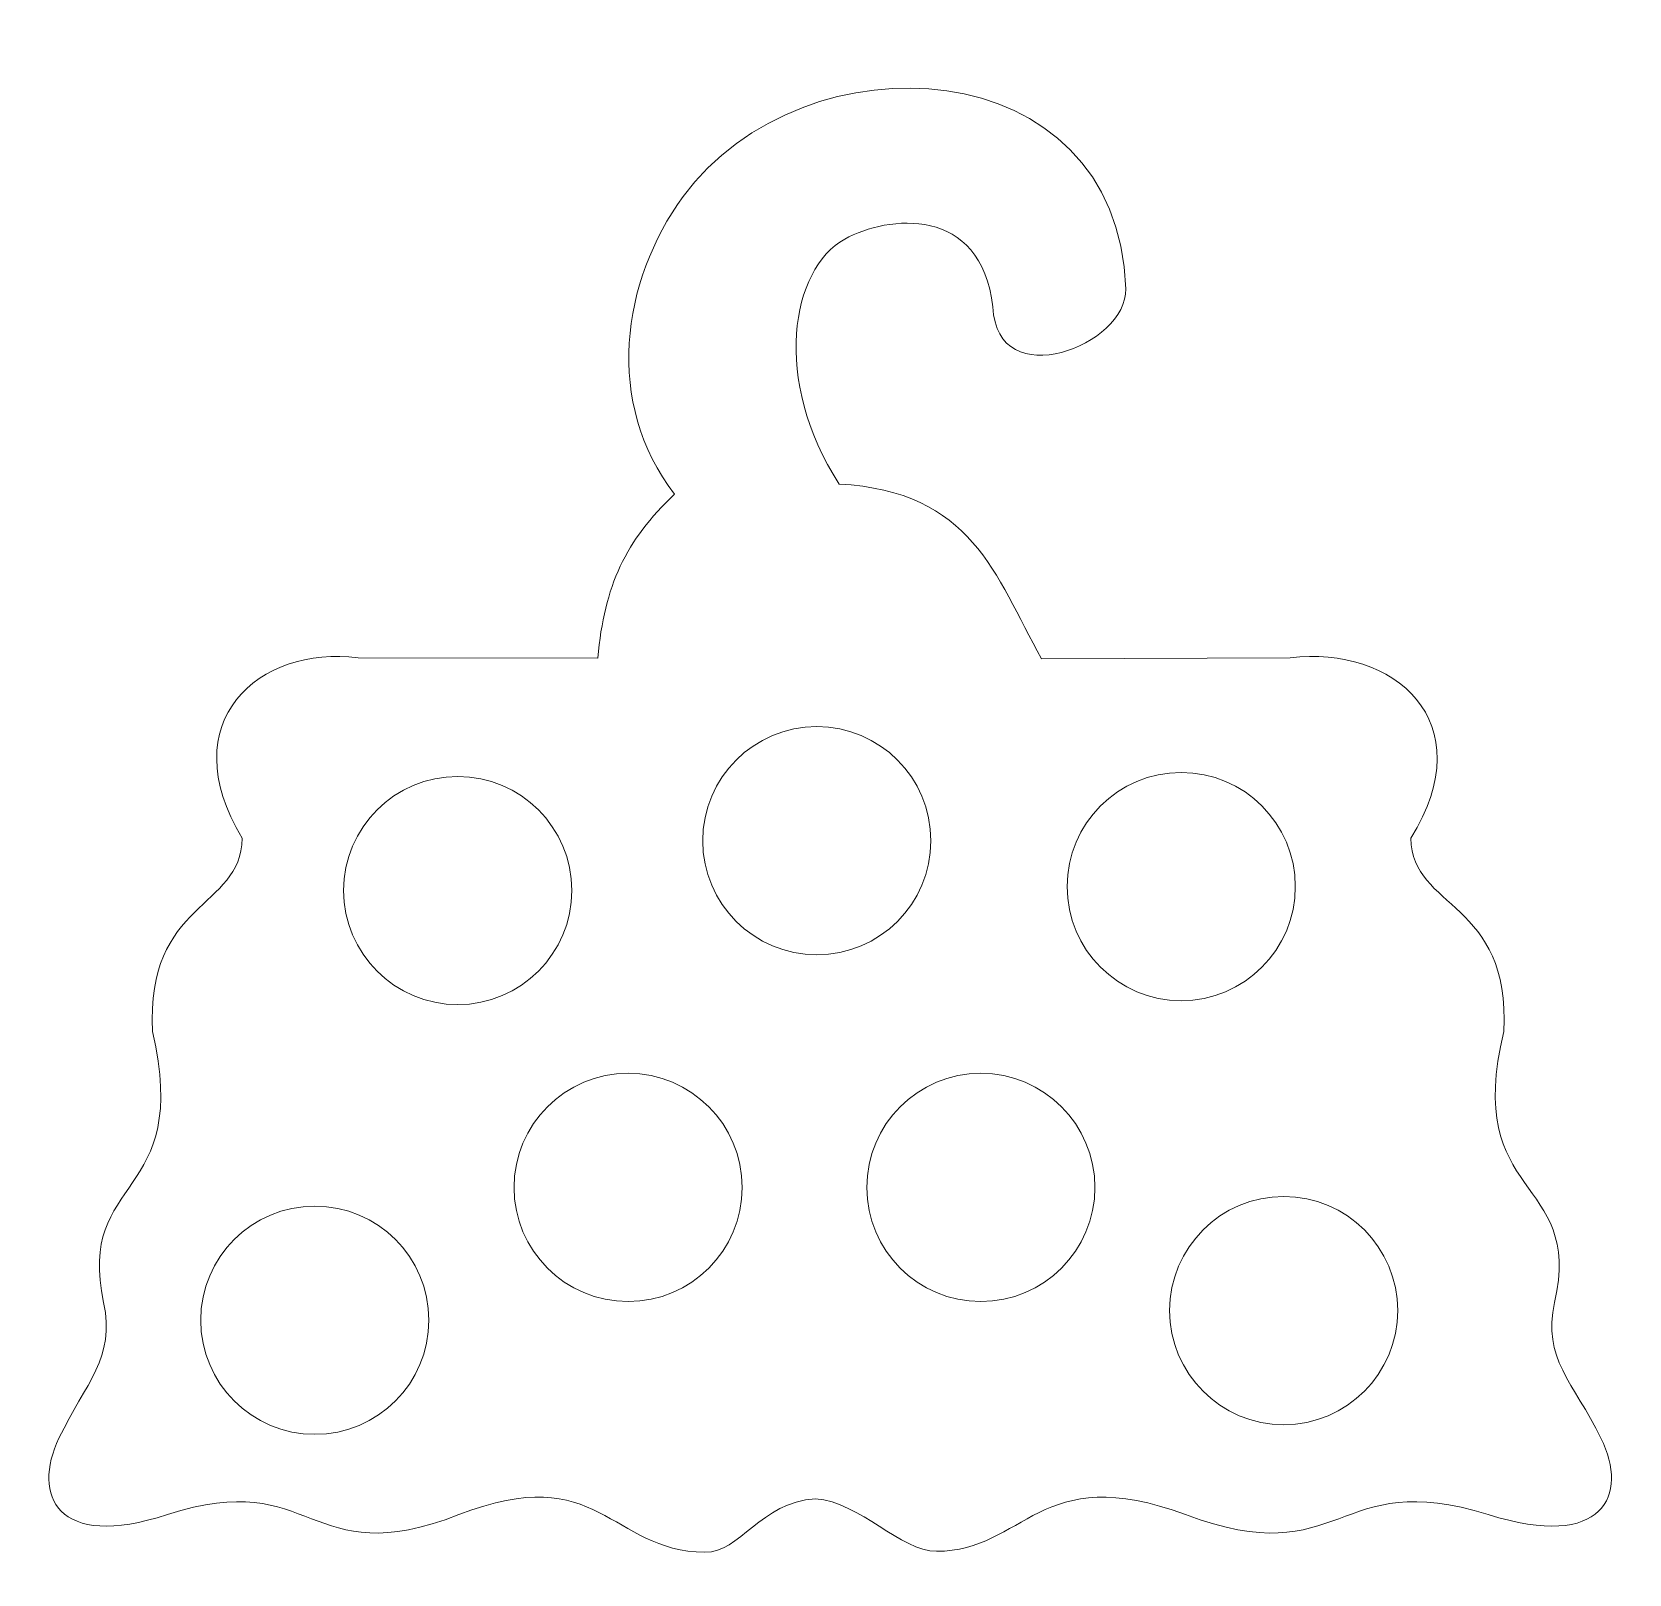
# Model space of a CAD drawing. Header units: centimetres. Extents: x -9.9 to 9.7, y -7.7 to 11.2.
import ezdxf

# ---------------------------------------------------------------- set-up
doc = ezdxf.new("R2010")
doc.units = ezdxf.units.CM
doc.header["$MEASUREMENT"] = 0
doc.layers.add('Layer 1', color=7, linetype='Continuous')

msp = doc.modelspace()

# ---------------------------------------------------------------- linework, layer by layer
at = {"layer": 'Layer 1', "color": 250, "lineweight": 9}
for points, knots in [([(2.48918, 3.53197), (1.92103, 4.56604), (1.6342, 5.58124), (0.01538, 5.6689), (0.01538, 5.6689), (-0.80853, 6.93967), (-0.57426, 8.29891), (0.08328, 8.66323), (0.08328, 8.66323), (0.60815, 8.95397), (1.74962, 9.08458), (1.89501, 7.83386), (1.89501, 7.83386), (1.93889, 6.75213), (3.54125, 7.35945), (3.51905, 8.05722), (3.51905, 8.05722), (3.42566, 10.99401), (-0.41954, 11.19592), (-1.89246, 9.18288), (-1.89246, 9.18288), (-2.64773, 8.15058), (-2.85785, 6.65509), (-1.99598, 5.54654), (-1.99598, 5.54654), (-2.59947, 4.97462), (-2.85183, 4.43371), (-2.93693, 3.54302), (-2.93693, 3.54302), (-2.93693, 3.54302), (-5.86449, 3.54404), (-5.86449, 3.54404), (-5.86449, 3.54404), (-7.08056, 3.70343), (-8.14215, 2.76401), (-7.28378, 1.33963), (-7.28378, 1.33963), (-7.29842, 0.46625), (-8.46152, 0.57932), (-8.38016, -1.02337), (-8.38016, -1.02337), (-7.89356, -3.09628), (-9.31626, -2.76441), (-8.97763, -4.33511), (-8.97763, -4.33511), (-8.83009, -5.01927), (-9.19661, -5.3075), (-9.52326, -5.99412), (-9.52326, -5.99412), (-9.85368, -6.68869), (-9.56, -7.37085), (-8.19629, -6.92711), (-8.19629, -6.92711), (-6.37994, -6.33621), (-6.50528, -7.65459), (-4.63363, -6.92842), (-4.63363, -6.92842), (-2.90588, -6.25792), (-2.79998, -7.37089), (-1.62489, -7.38898), (-1.62489, -7.38898), (-1.19641, -7.39566), (-0.9515, -6.77678), (-0.27527, -6.73378), (-0.27527, -6.73378), (0.27562, -6.77678), (0.76455, -7.37509), (1.20609, -7.3763), (1.20609, -7.3763), (2.28232, -7.37957), (2.45681, -6.25792), (4.25125, -6.92842), (4.25125, -6.92842), (6.19508, -7.65459), (6.06494, -6.33621), (7.95133, -6.92711), (7.95133, -6.92711), (9.36763, -7.37085), (9.67264, -6.68869), (9.32949, -5.99412), (9.32949, -5.99412), (8.99025, -5.3075), (8.60961, -5.01927), (8.76284, -4.33511), (8.76284, -4.33511), (9.11452, -2.76441), (7.63694, -3.09628), (8.14233, -1.02337), (8.14233, -1.02337), (8.22678, 0.57932), (7.01881, 0.46625), (7.00365, 1.33963), (7.00365, 1.33963), (7.89514, 2.76401), (6.79256, 3.70343), (5.52958, 3.54404), (5.52958, 3.54404), (5.52958, 3.54404), (2.48918, 3.53197), (2.48918, 3.53197)], [0, 0, 0, 0, 0.03846154, 0.03846154, 0.03846154, 0.03846154, 0.07692308, 0.07692308, 0.07692308, 0.07692308, 0.11538462, 0.11538462, 0.11538462, 0.11538462, 0.15384615, 0.15384615, 0.15384615, 0.15384615, 0.19230769, 0.19230769, 0.19230769, 0.19230769, 0.23076923, 0.23076923, 0.23076923, 0.23076923, 0.26923077, 0.26923077, 0.26923077, 0.26923077, 0.30769231, 0.30769231, 0.30769231, 0.30769231, 0.34615385, 0.34615385, 0.34615385, 0.34615385, 0.38461538, 0.38461538, 0.38461538, 0.38461538, 0.42307692, 0.42307692, 0.42307692, 0.42307692, 0.46153846, 0.46153846, 0.46153846, 0.46153846, 0.5, 0.5, 0.5, 0.5, 0.53846154, 0.53846154, 0.53846154, 0.53846154, 0.57692308, 0.57692308, 0.57692308, 0.57692308, 0.61538462, 0.61538462, 0.61538462, 0.61538462, 0.65384615, 0.65384615, 0.65384615, 0.65384615, 0.69230769, 0.69230769, 0.69230769, 0.69230769, 0.73076923, 0.73076923, 0.73076923, 0.73076923, 0.76923077, 0.76923077, 0.76923077, 0.76923077, 0.80769231, 0.80769231, 0.80769231, 0.80769231, 0.84615385, 0.84615385, 0.84615385, 0.84615385, 0.88461538, 0.88461538, 0.88461538, 0.88461538, 0.92307692, 0.92307692, 0.92307692, 0.92307692, 1, 1, 1, 1]), ([(-0.25801, 2.7045), (-1.02811, 2.7045), (-1.65268, 2.07994), (-1.65268, 1.30979), (-1.65268, 1.30979), (-1.65268, 0.53978), (-1.02811, -0.08479), (-0.25801, -0.08479), (-0.25801, -0.08479), (0.51214, -0.08479), (1.13666, 0.53978), (1.13666, 1.30979), (1.13666, 1.30979), (1.13666, 2.07994), (0.51214, 2.7045), (-0.25801, 2.7045)], [0, 0, 0, 0, 0.2, 0.2, 0.2, 0.2, 0.4, 0.4, 0.4, 0.4, 0.6, 0.6, 0.6, 0.6, 1, 1, 1, 1]), ([(-4.64804, 2.09542), (-5.41814, 2.09542), (-6.04271, 1.47099), (-6.04271, 0.70089), (-6.04271, 0.70089), (-6.04271, -0.06926), (-5.41814, -0.69387), (-4.64804, -0.69387), (-4.64804, -0.69387), (-3.87789, -0.69387), (-3.25336, -0.06926), (-3.25336, 0.70089), (-3.25336, 0.70089), (-3.25336, 1.47099), (-3.87789, 2.09542), (-4.64804, 2.09542)], [0, 0, 0, 0, 0.2, 0.2, 0.2, 0.2, 0.4, 0.4, 0.4, 0.4, 0.6, 0.6, 0.6, 0.6, 1, 1, 1, 1]), ([(4.19776, 2.14335), (3.42761, 2.14335), (2.80309, 1.51888), (2.80309, 0.74878), (2.80309, 0.74878), (2.80309, -0.02137), (3.42761, -0.64594), (4.19776, -0.64594), (4.19776, -0.64594), (4.96787, -0.64594), (5.59243, -0.02137), (5.59243, 0.74878), (5.59243, 0.74878), (5.59243, 1.51888), (4.96787, 2.14335), (4.19776, 2.14335)], [0, 0, 0, 0, 0.2, 0.2, 0.2, 0.2, 0.4, 0.4, 0.4, 0.4, 0.6, 0.6, 0.6, 0.6, 1, 1, 1, 1]), ([(-2.56501, -1.53369), (-3.33511, -1.53369), (-3.95963, -2.15816), (-3.95963, -2.92827), (-3.95963, -2.92827), (-3.95963, -3.69837), (-3.33511, -4.32299), (-2.56501, -4.32299), (-2.56501, -4.32299), (-1.79486, -4.32299), (-1.17034, -3.69837), (-1.17034, -2.92827), (-1.17034, -2.92827), (-1.17034, -2.15816), (-1.79486, -1.53369), (-2.56501, -1.53369)], [0, 0, 0, 0, 0.2, 0.2, 0.2, 0.2, 0.4, 0.4, 0.4, 0.4, 0.6, 0.6, 0.6, 0.6, 1, 1, 1, 1]), ([(1.7477, -1.53369), (0.9776, -1.53369), (0.35308, -2.15816), (0.35308, -2.92827), (0.35308, -2.92827), (0.35308, -3.69837), (0.9776, -4.32299), (1.7477, -4.32299), (1.7477, -4.32299), (2.51785, -4.32299), (3.14238, -3.69837), (3.14238, -2.92827), (3.14238, -2.92827), (3.14238, -2.15816), (2.51785, -1.53369), (1.7477, -1.53369)], [0, 0, 0, 0, 0.2, 0.2, 0.2, 0.2, 0.4, 0.4, 0.4, 0.4, 0.6, 0.6, 0.6, 0.6, 1, 1, 1, 1]), ([(5.45021, -3.03943), (4.68011, -3.03943), (4.05554, -3.66396), (4.05554, -4.4341), (4.05554, -4.4341), (4.05554, -5.20426), (4.68011, -5.82873), (5.45021, -5.82873), (5.45021, -5.82873), (6.22036, -5.82873), (6.84488, -5.20426), (6.84488, -4.4341), (6.84488, -4.4341), (6.84488, -3.66396), (6.22036, -3.03943), (5.45021, -3.03943)], [0, 0, 0, 0, 0.2, 0.2, 0.2, 0.2, 0.4, 0.4, 0.4, 0.4, 0.6, 0.6, 0.6, 0.6, 1, 1, 1, 1]), ([(-6.3957, -3.15722), (-7.1658, -3.15722), (-7.79037, -3.78184), (-7.79037, -4.55199), (-7.79037, -4.55199), (-7.79037, -5.32209), (-7.1658, -5.94652), (-6.3957, -5.94652), (-6.3957, -5.94652), (-5.62555, -5.94652), (-5.00103, -5.32209), (-5.00103, -4.55199), (-5.00103, -4.55199), (-5.00103, -3.78184), (-5.62555, -3.15722), (-6.3957, -3.15722)], [0, 0, 0, 0, 0.2, 0.2, 0.2, 0.2, 0.4, 0.4, 0.4, 0.4, 0.6, 0.6, 0.6, 0.6, 1, 1, 1, 1])]:
    msp.add_open_spline(points, degree=3, knots=knots, dxfattribs=at)

doc.saveas('drawing.dxf')
